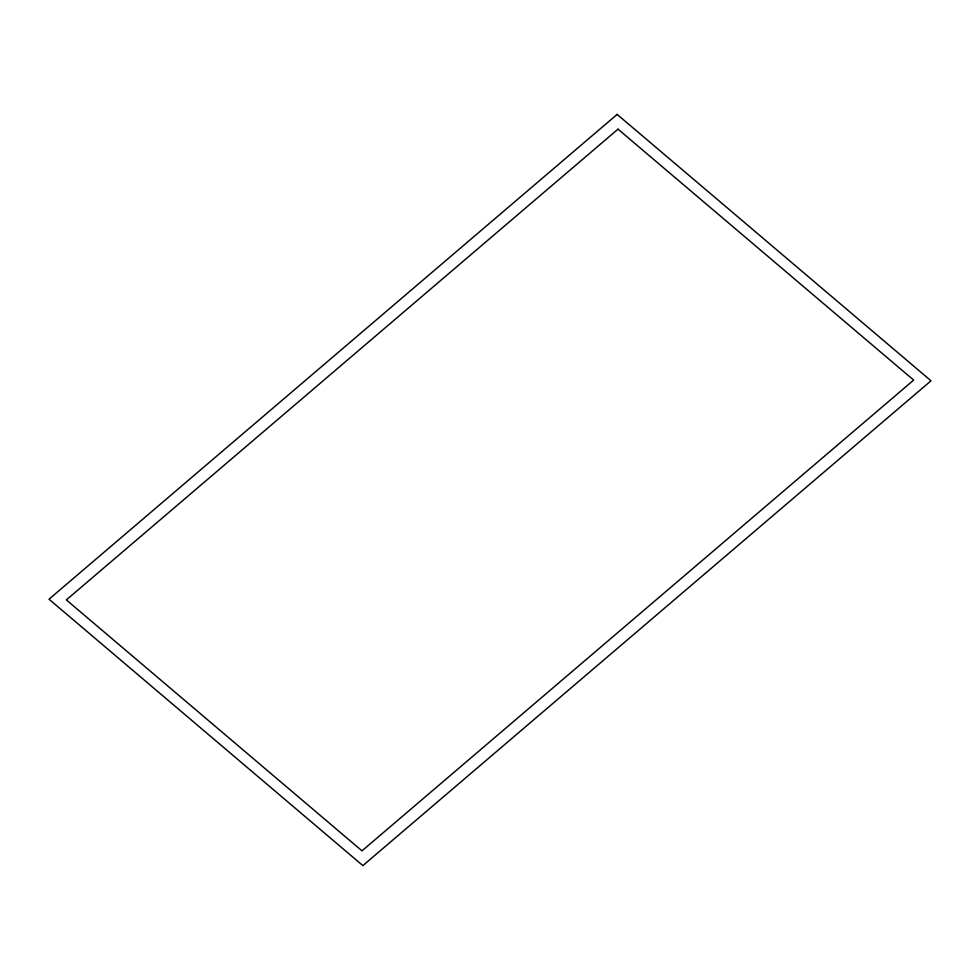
<?xml version="1.0" encoding="UTF-8"?>
<svg xmlns="http://www.w3.org/2000/svg" width="980" height="980" viewBox="0 0 980 980"><rect width="100%" height="100%" fill="white"/><g stroke="black" fill="none" stroke-linecap="round" stroke-linejoin="round"><path stroke-width="1.47" d="M617.143 114.403L49 599.209L362.857 865.597L931 380.791L617.143 114.403M618.013 129.152L66.346 599.907L361.988 850.848L913.654 380.093L618.013 129.152"/></g></svg>
